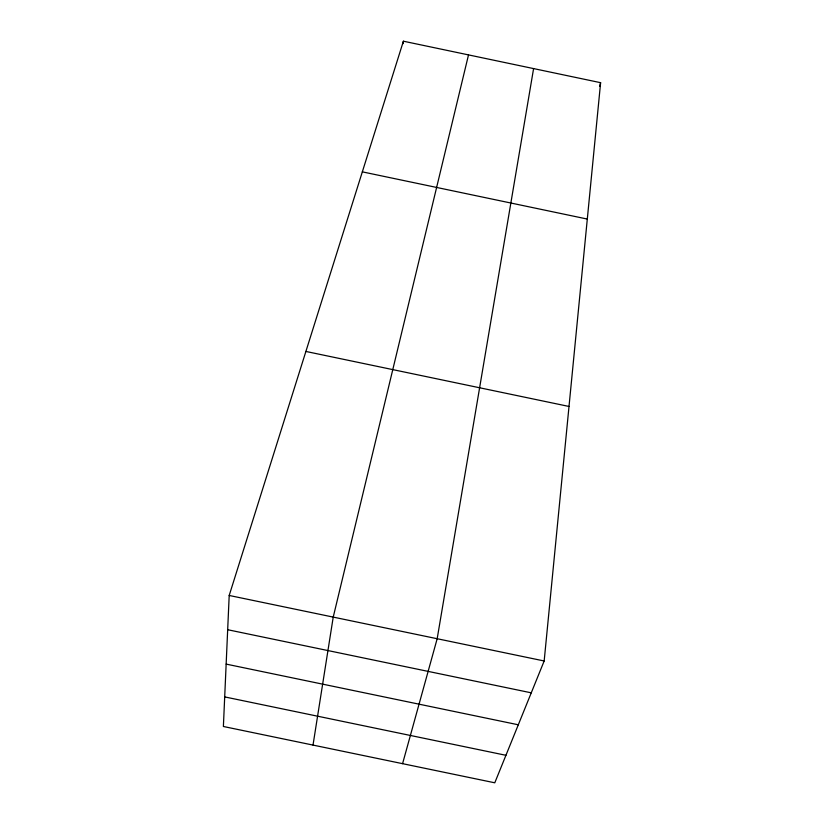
<?xml version="1.0" encoding="UTF-8"?>
<svg xmlns="http://www.w3.org/2000/svg" width="824" height="824" viewBox="0 0 824 824"><rect width="100%" height="100%" fill="white"/><g stroke="black" fill="none" stroke-linecap="round" stroke-linejoin="round"><path stroke-width="1.24" d="M229.196 595.464L223.386 726.49L494.781 782.8L544.17 660.982L600.614 82.688L403.399 41.2L229.196 595.464L544.17 660.982M403.049 43.662L403.399 41.2M313.017 745.081L333.226 617.104L468.516 54.899M533.591 68.588L437.173 638.724L402.576 763.673M599.594 86.283L600.614 82.688M227.682 629.721L531.264 692.829M226.157 664.103L518.306 724.79M224.705 696.908L505.936 755.299M362.333 171.856L587.306 219.06M305.889 351.446L569.013 406.459"/></g></svg>
